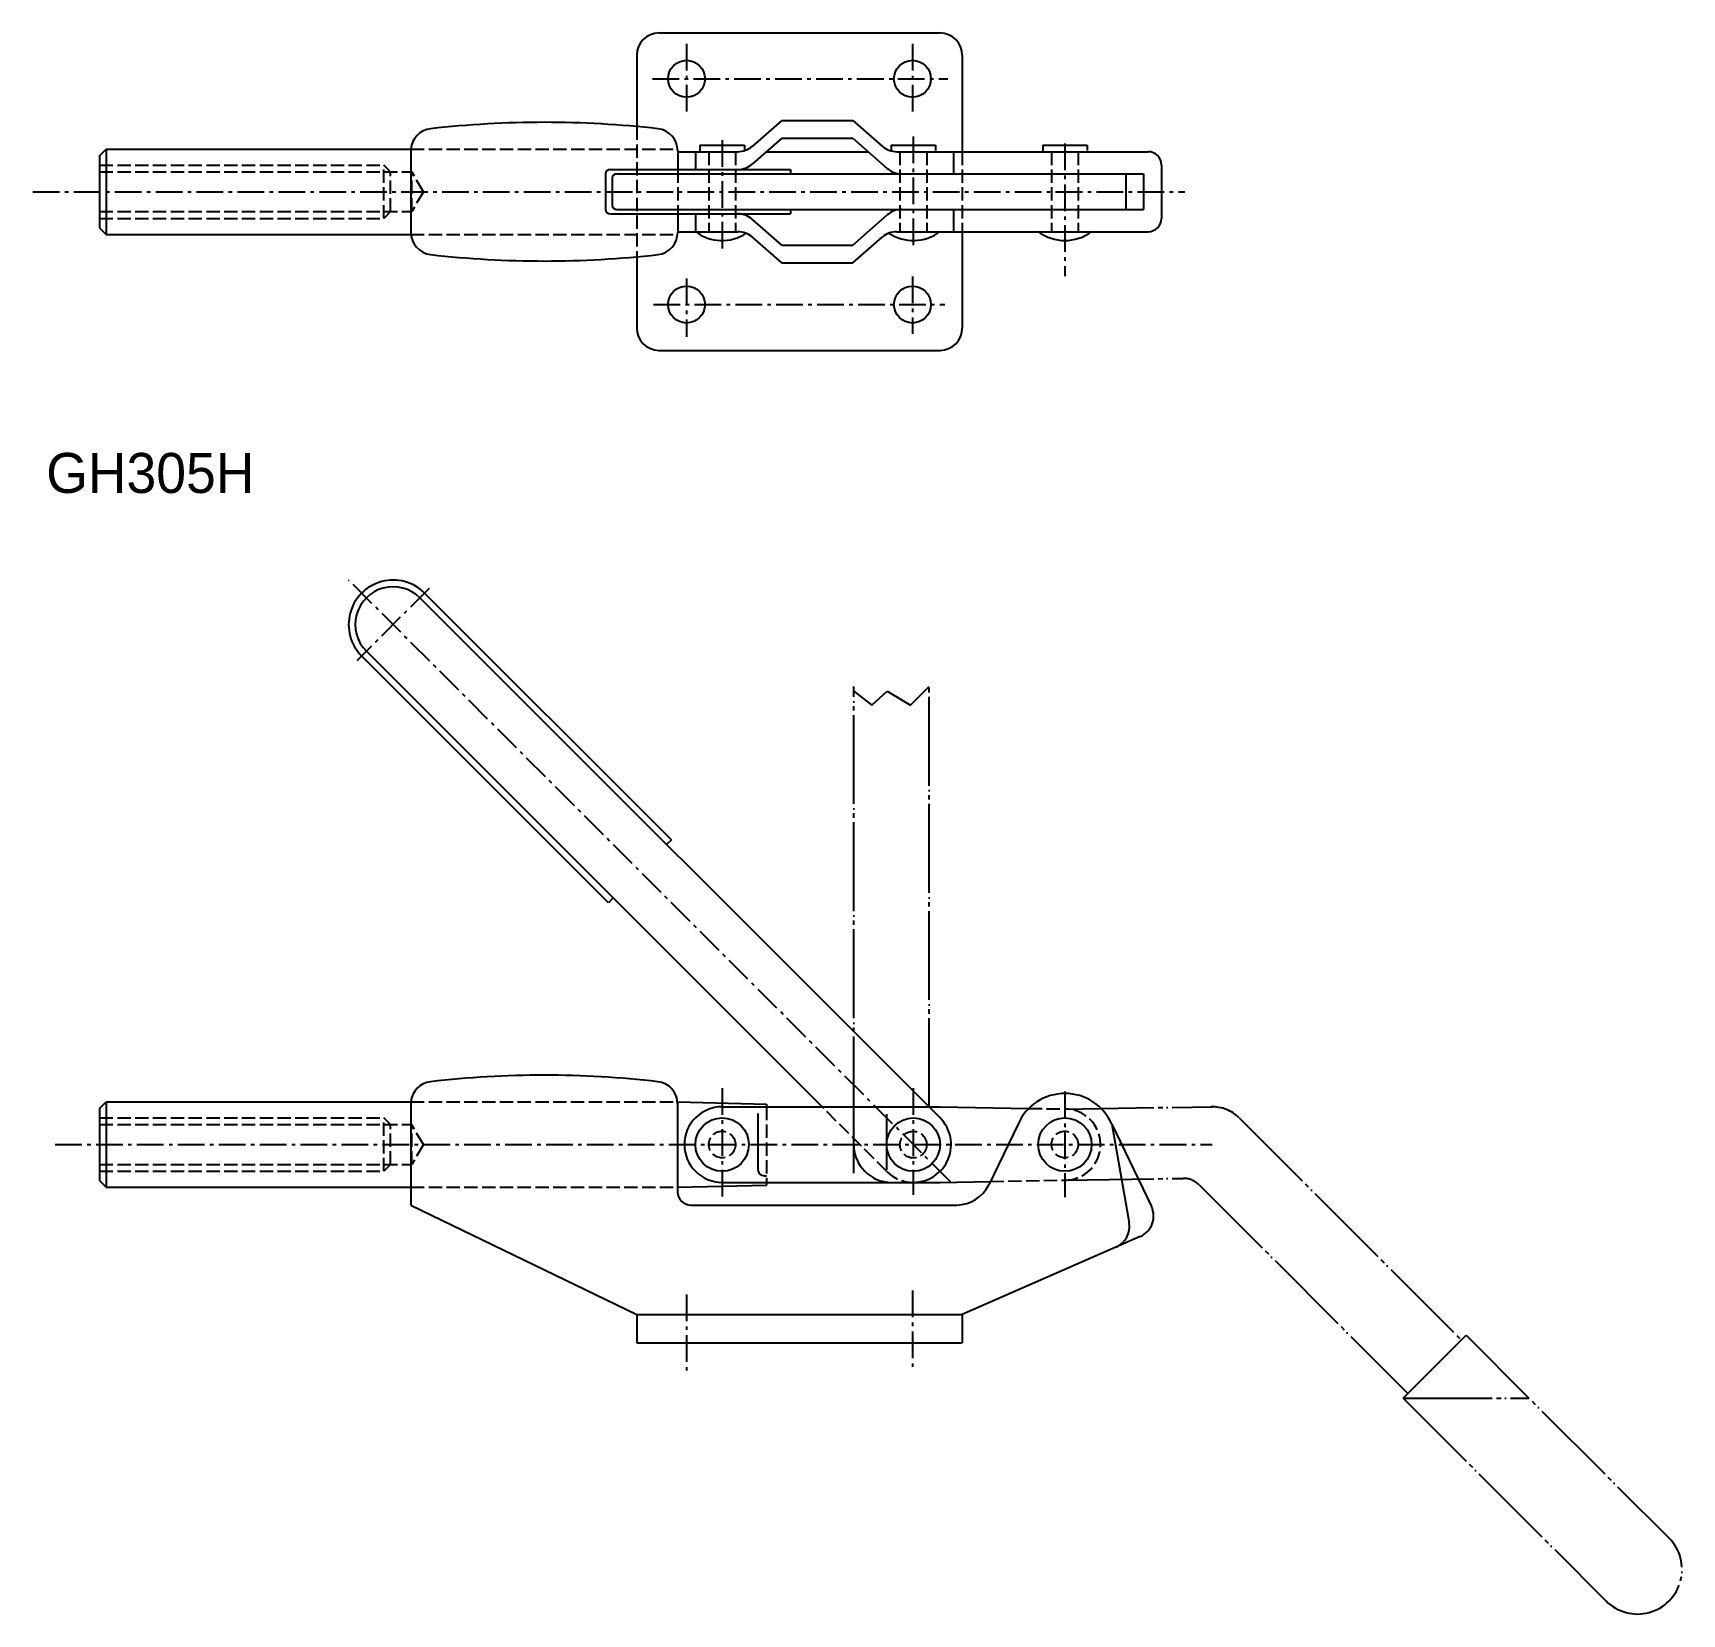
# Model space of a CAD drawing. Extents: x 1163 to 1534, y 413 to 768.
import ezdxf

# ---------------------------------------------------------------- set-up
doc = ezdxf.new("R2010")
doc.units = 0
doc.header["$MEASUREMENT"] = 0
for name, pattern in [('DASHED', [4, 3, -1]), ('PHANTOM', [24.1, 20, -1, 1, -1, 0.1, -1]), ('SCENTER', [9.2, 6, -1.2, 0.8, -1.2])]:
    doc.linetypes.add(name, pattern=pattern)
doc.layers.get('0').update_dxf_attribs({"linetype": 'CONTINUOUS'})
for name, color, linetype in [('CON', 2, 'CONTINUOUS'), ('DAS', 3, 'DASHED'), ('PHA', 11, 'PHANTOM'), ('SCEN', 1, 'SCENTER')]:
    doc.layers.add(name, color=color, linetype=linetype)

msp = doc.modelspace()

# ---------------------------------------------------------------- linework, layer by layer
at = {"layer": 'CON'}
for p, q in [((1303.68, 768.39), (1366.88, 768.39)), ((1298.68, 763.39), (1298.68, 747.33)), ((1371.88, 763.39), (1371.88, 741.69)), ((1331.28, 748.69), (1324.7, 742.93)), ((1331.28, 748.69), (1347.28, 748.69)), ((1347.28, 748.69), (1353.87, 742.93)), ((1177.88, 740.79), (1179.38, 742.29)), ((1179.38, 742.29), (1179.38, 723.09)), ((1179.38, 742.29), (1247.9, 742.29)), ((1247.88, 741.87), (1247.88, 723.51)), ((1307.88, 741.87), (1307.88, 737.69)), ((1312.88, 743.19), (1312.88, 741.69)), ((1312.88, 743.19), (1322.88, 743.19)), ((1322.88, 743.19), (1322.88, 741.92)), ((1331.28, 744.69), (1324.7, 738.93)), ((1331.28, 744.69), (1347.28, 744.69)), ((1347.28, 744.69), (1355.01, 737.93)), ((1355.88, 743.19), (1365.88, 743.19)), ((1355.88, 743.19), (1355.88, 741.86)), ((1365.88, 743.19), (1365.88, 741.92)), ((1389.97, 743.19), (1389.97, 741.86)), ((1389.97, 743.19), (1399.97, 743.19)), ((1399.97, 743.19), (1399.97, 741.92)), ((1177.88, 740.79), (1177.88, 724.59)), ((1307.88, 741.69), (1321.4, 741.69)), ((1311.88, 741.69), (1311.88, 737.69)), ((1327.85, 741.69), (1350.71, 741.69)), ((1357.16, 741.69), (1413.68, 741.69)), ((1369.88, 741.69), (1369.88, 736.69)), ((1416.68, 738.69), (1416.68, 726.69)), ((1291.68, 736.69), (1291.68, 728.69)), ((1292.68, 737.69), (1333.28, 737.69)), ((1293.18, 735.69), (1293.18, 729.69)), ((1294.18, 736.69), (1412.68, 736.69)), ((1333.28, 737.69), (1333.28, 736.69)), ((1408.68, 736.69), (1408.68, 728.69)), ((1412.68, 736.69), (1412.68, 728.69)), ((1292.68, 727.69), (1333.28, 727.69)), ((1294.18, 728.69), (1412.68, 728.69)), ((1307.88, 727.69), (1307.88, 723.51)), ((1311.88, 727.69), (1311.88, 723.69)), ((1333.28, 728.69), (1333.28, 727.69)), ((1347.28, 720.69), (1355.01, 727.46)), ((1369.88, 728.69), (1369.88, 723.69)), ((1177.88, 724.59), (1179.38, 723.09)), ((1307.88, 723.69), (1321.4, 723.69)), ((1331.28, 720.69), (1324.7, 726.46)), ((1357.16, 723.69), (1413.68, 723.69)), ((1371.88, 723.69), (1371.88, 701.99)), ((1179.38, 723.09), (1247.9, 723.09)), ((1331.28, 716.69), (1324.7, 722.46)), ((1331.28, 720.69), (1347.28, 720.69)), ((1347.28, 716.69), (1353.87, 722.46)), ((1298.68, 718.05), (1298.68, 701.99)), ((1331.28, 716.69), (1347.28, 716.69)), ((1303.68, 696.99), (1366.88, 696.99)), ((1306.46, 586.87), (1250.95, 642.38)), ((1366.89, 524.32), (1249.89, 641.32)), ((1292.32, 572.73), (1236.81, 628.24)), ((1340.34, 526.83), (1237.87, 629.3)), ((1306.46, 586.87), (1305.4, 585.81)), ((1293.38, 573.79), (1292.32, 572.73)), ((1177.88, 526.42), (1179.38, 527.92)), ((1179.38, 527.92), (1179.38, 508.72)), ((1179.38, 527.92), (1247.88, 527.92)), ((1247.88, 527.92), (1247.88, 504.72)), ((1307.85, 527.92), (1327.88, 527.42)), ((1307.85, 527.92), (1307.85, 507.72)), ((1317.88, 526.82), (1366.88, 526.82)), ((1327.88, 527.42), (1327.88, 526.82)), ((1366.88, 526.82), (1386.78, 526.47)), ((1177.88, 526.42), (1177.88, 510.22)), ((1325.88, 525.29), (1325.88, 512.82)), ((1347.47, 511.87), (1347.47, 524.63)), ((1354.88, 525.13), (1354.88, 512.61)), ((1384.43, 522.92), (1377.85, 509.25)), ((1405.51, 522.92), (1414.43, 504.39)), ((1405.51, 522.92), (1409.39, 500.69)), ((1177.88, 510.22), (1179.38, 508.72)), ((1179.38, 508.72), (1247.88, 508.72)), ((1307.85, 508.72), (1327.88, 509.22)), ((1317.88, 509.82), (1366.88, 509.82)), ((1327.38, 511.32), (1327.88, 511.32)), ((1327.88, 509.82), (1327.88, 509.22)), ((1366.88, 509.82), (1378.21, 510.02)), ((1247.88, 504.72), (1298.68, 480.12)), ((1310.85, 504.72), (1370.64, 504.72)), ((1411.93, 497.64), (1371.88, 480.12)), ((1298.68, 480.12), (1298.68, 473.72)), ((1298.68, 480.12), (1371.88, 480.12)), ((1371.88, 480.12), (1371.88, 473.72)), ((1298.68, 473.72), (1371.88, 473.72))]:
    msp.add_line(p, q, dxfattribs=at)
for centre, radius in [((1309.88, 758.09), 4.15), ((1360.68, 758.09), 4.15), ((1309.88, 707.29), 4.15), ((1360.68, 707.29), 4.15), ((1317.88, 518.32), 6), ((1360.88, 518.31), 6), ((1394.97, 518.32), 6)]:
    msp.add_circle(centre, radius, dxfattribs=at)
for centre, radius, start, end in [((1303.68, 763.39), 5, 90, 180), ((1366.88, 763.39), 5, 360, 90), ((1252.88, 741.87), 5, 96.4953, 175.1978), ((1277.88, 522.29), 226, 83.5047, 96.4953), ((1302.88, 741.87), 5, 0, 83.5047), ((1252.88, 741.87), 5, 175.1978, 180), ((1321.4, 746.69), 5, 270, 311.1859), ((1357.16, 746.69), 5, 228.8141, 270), ((1321.4, 742.69), 5, 270, 311.1859), ((1413.68, 738.69), 3, 0, 90), ((1292.68, 736.69), 1, 90, 180), ((1294.18, 735.69), 1, 90, 180), ((1358.3, 741.69), 5, 228.8141, 270), ((1292.68, 728.69), 1, 180, 270), ((1294.18, 729.69), 1, 180, 270), ((1321.4, 722.69), 5, 48.8141, 90), ((1358.3, 723.69), 5, 90, 131.1859), ((1252.88, 723.51), 5, 180, 263.5047), ((1302.88, 723.51), 5, 276.4953, 0), ((1317.87, 731.65), 9.95, 233.0418, 303.164), ((1321.4, 718.69), 5, 48.8141, 90), ((1357.16, 718.69), 5, 90, 131.1859), ((1360.87, 731.65), 9.95, 236.3953, 306.9582), ((1394.96, 731.65), 9.95, 233.0418, 306.9582), ((1413.68, 726.69), 3, 270, 0), ((1277.88, 943.09), 226, 263.5047, 276.4953), ((1303.68, 701.99), 5, 180, 270), ((1366.88, 701.99), 5, 270, 360), ((1243.88, 635.31), 10, 45, 225.0001), ((1243.88, 635.31), 8.5, 44.9999, 225.0001), ((1252.86, 527.5), 5, 96.4953, 175.1978), ((1277.86, 307.92), 226, 83.5047, 96.4953), ((1302.86, 527.5), 5, 0, 83.5047), ((1317.88, 518.32), 8.5, 90, 270), ((1394.97, 518.32), 11.5, 23.587, 156.413), ((1360.88, 518.31), 8.5, 270, 45), ((1327.38, 512.82), 1.5, 180, 270), ((1370.64, 512.72), 8, 270, 334.2939), ((1310.85, 507.72), 3, 180, 270), ((1409.93, 502.22), 5, 293.6294, 25.7061), ((1404.47, 499.83), 5, 293.6294, 9.8984)]:
    msp.add_arc(centre, radius, start, end, dxfattribs=at)
at = {"layer": 'DAS'}
for p, q in [((1298.68, 747.33), (1298.68, 718.05)), ((1247.9, 742.29), (1307.86, 742.29)), ((1177.88, 738.69), (1241.78, 738.69)), ((1243.28, 737.19), (1241.78, 738.69)), ((1241.78, 726.69), (1241.78, 738.69)), ((1314.88, 741.69), (1314.88, 723.69)), ((1320.88, 741.69), (1320.88, 723.69)), ((1357.88, 741.69), (1357.88, 723.69)), ((1363.88, 741.69), (1363.88, 723.69)), ((1371.88, 741.69), (1371.88, 723.69)), ((1391.97, 741.69), (1391.97, 723.69)), ((1397.97, 741.69), (1397.97, 723.69)), ((1177.88, 737.19), (1248.08, 737.19)), ((1243.28, 728.2), (1243.28, 737.19)), ((1250.68, 732.69), (1248.08, 737.19)), ((1248.08, 728.2), (1248.08, 737.19)), ((1307.88, 737.69), (1307.88, 727.69)), ((1250.68, 732.69), (1248.08, 728.2)), ((1177.88, 728.2), (1248.08, 728.2)), ((1243.28, 728.2), (1241.78, 726.69)), ((1177.88, 726.69), (1241.78, 726.69)), ((1247.9, 723.09), (1307.86, 723.09)), ((1247.88, 527.92), (1307.85, 527.92)), ((1327.88, 526.82), (1327.88, 509.82)), ((1354.87, 512.3), (1340.36, 526.81)), ((1177.88, 524.32), (1241.78, 524.32)), ((1241.78, 512.32), (1241.78, 524.32)), ((1243.28, 522.82), (1241.78, 524.32)), ((1386.85, 526.46), (1394.97, 526.32)), ((1177.88, 522.82), (1248.08, 522.82)), ((1243.28, 513.82), (1243.28, 522.82)), ((1248.08, 513.82), (1248.08, 522.82)), ((1250.68, 518.32), (1248.08, 522.82)), ((1250.68, 518.32), (1248.08, 513.82)), ((1177.88, 513.82), (1248.08, 513.82)), ((1177.88, 512.32), (1241.78, 512.32)), ((1243.28, 513.82), (1241.78, 512.32)), ((1247.88, 508.72), (1307.85, 508.72)), ((1378.22, 510.02), (1394.97, 510.32))]:
    msp.add_line(p, q, dxfattribs=at)
for centre in [(1317.88, 518.32), (1360.88, 518.31), (1394.97, 518.32)]:
    msp.add_circle(centre, 3, dxfattribs=at)
for centre, radius, start, end in [((1394.97, 518.32), 8, 270, 90), ((1360.88, 518.31), 8.5, 225, 264.2185)]:
    msp.add_arc(centre, radius, start, end, dxfattribs=at)
at = {"layer": 'PHA'}
for p, q in [((1347.47, 522.65), (1347.47, 621.4)), ((1364.47, 526.75), (1364.47, 621.4)), ((1394.97, 526.32), (1428.14, 526.82)), ((1434.15, 524.33), (1484.13, 474.35)), ((1394.97, 510.32), (1421.57, 510.72)), ((1425.18, 509.26), (1472.11, 462.33)), ((1471.05, 461.27), (1485.19, 475.41)), ((1471.05, 461.27), (1485.19, 475.41)), ((1485.19, 475.41), (1530.83, 429.78)), ((1471.05, 461.27), (1499.33, 461.27)), ((1471.05, 461.27), (1516.69, 415.63))]:
    msp.add_line(p, q, dxfattribs=at)
msp.add_lwpolyline([(1347.47, 620.34), (1351.55, 617.15), (1355.03, 620.34), (1360.26, 617.15), (1364.47, 621.4)], dxfattribs=at)
for centre, radius, start, end in [((1428.14, 518.32), 8.5, 45, 91.7273), ((1355.97, 518.31), 8.5, 180, 270), ((1421.65, 505.72), 5, 45, 90.8636), ((1523.76, 422.71), 10, 225, 45.0001)]:
    msp.add_arc(centre, radius, start, end, dxfattribs=at)
at = {"layer": 'SCEN'}
for p, q in [((1309.88, 765.96), (1309.88, 750.17)), ((1360.68, 765.96), (1360.68, 750.6)), ((1302.21, 758.09), (1368.66, 758.09)), ((1317.88, 744.29), (1317.88, 719.52)), ((1360.88, 745.07), (1360.88, 719.59)), ((1394.97, 743.53), (1394.97, 713.69)), ((1162.89, 732.69), (1421.97, 732.69)), ((1309.88, 713.17), (1309.88, 700)), ((1360.68, 713.6), (1360.68, 700.73)), ((1302.46, 707.29), (1367.93, 707.29)), ((1369.23, 509.96), (1233.88, 645.31)), ((1252.01, 643.44), (1235.75, 627.18)), ((1317.88, 531.01), (1317.88, 506.25)), ((1360.88, 531.01), (1360.88, 507.03)), ((1394.97, 530.25), (1394.97, 506.49)), ((1167.88, 518.32), (1428.09, 518.32)), ((1309.88, 484.62), (1309.88, 467.48)), ((1360.68, 485.5), (1360.68, 468.21))]:
    msp.add_line(p, q, dxfattribs=at)

# ---------------------------------------------------------------- texts
at = {"insert": (1165.87, 673.91), "char_height": 9, "width": 93.94, "attachment_point": 1}
msp.add_mtext('GH305H', dxfattribs=at)

doc.saveas('drawing.dxf')
